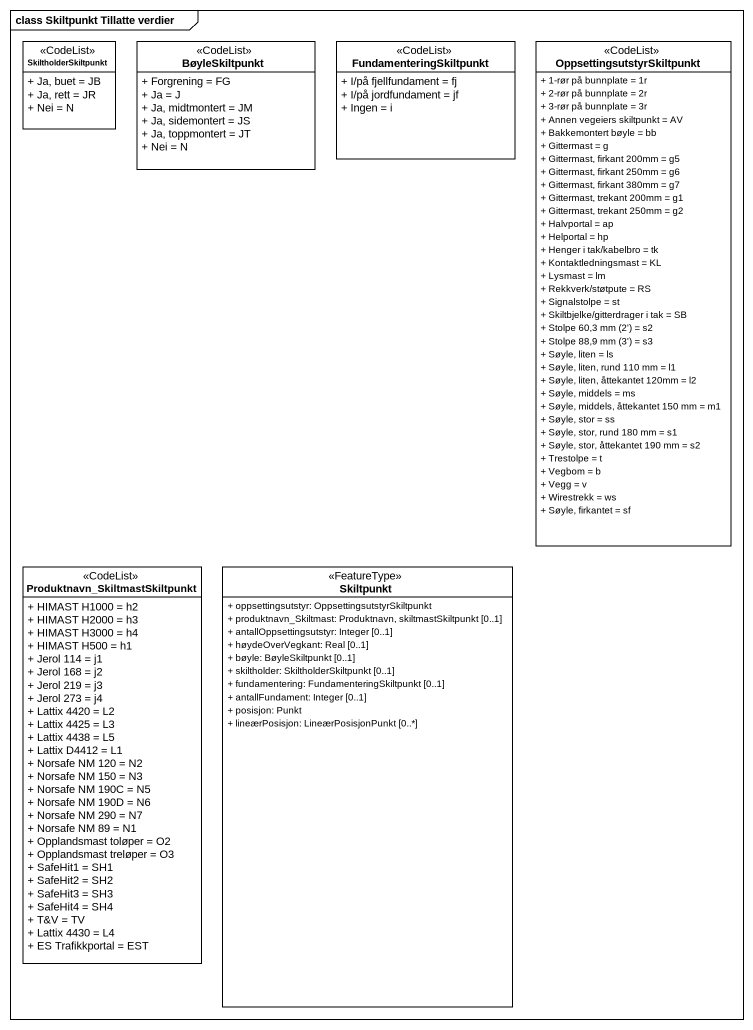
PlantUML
@startuml
mainframe class Skiltpunkt Tillatte verdier
hide circle
hide empty members
skinparam classAttributeIconSize 0
class SkiltholderSkiltpunkt <<CodeList>> {
  + Ja, buet = JB
  + Ja, rett = JR
  + Nei = N
}
class BøyleSkiltpunkt <<CodeList>> {
  + Forgrening = FG
  + Ja = J
  + Ja, midtmontert = JM
  + Ja, sidemontert = JS
  + Ja, toppmontert = JT
  + Nei = N
}
class FundamenteringSkiltpunkt <<CodeList>> {
  + I/på fjellfundament = fj
  + I/på jordfundament = jf
  + Ingen = i
}
class OppsettingsutstyrSkiltpunkt <<CodeList>> {
  + 1-rør på bunnplate = 1r
  + 2-rør på bunnplate = 2r
  + 3-rør på bunnplate = 3r
  + Annen vegeiers skiltpunkt = AV
  + Bakkemontert bøyle = bb
  + Gittermast = g
  + Gittermast, firkant 200mm = g5
  + Gittermast, firkant 250mm = g6
  + Gittermast, firkant 380mm = g7
  + Gittermast, trekant 200mm = g1
  + Gittermast, trekant 250mm = g2
  + Halvportal = ap
  + Helportal = hp
  + Henger i tak/kabelbro = tk
  + Kontaktledningsmast = KL
  + Lysmast = lm
  + Rekkverk/støtpute = RS
  + Signalstolpe = st
  + Skiltbjelke/gitterdrager i tak = SB
  {field} + Stolpe 60,3 mm (2') = s2
  {field} + Stolpe 88,9 mm (3') = s3
  + Søyle, liten = ls
  + Søyle, liten, rund 110 mm = l1
  + Søyle, liten, åttekantet 120mm = l2
  + Søyle, middels = ms
  + Søyle, middels, åttekantet 150 mm = m1
  + Søyle, stor = ss
  + Søyle, stor, rund 180 mm = s1
  + Søyle, stor, åttekantet 190 mm = s2
  + Trestolpe = t
  + Vegbom = b
  + Vegg = v
  + Wirestrekk = ws
  + Søyle, firkantet = sf
}
class "Produktnavn_SkiltmastSkiltpunkt" as Produktnavn <<CodeList>> {
  + HIMAST H1000 = h2
  + HIMAST H2000 = h3
  + HIMAST H3000 = h4
  + HIMAST H500 = h1
  + Jerol 114 = j1
  + Jerol 168 = j2
  + Jerol 219 = j3
  + Jerol 273 = j4
  + Lattix 4420 = L2
  + Lattix 4425 = L3
  + Lattix 4438 = L5
  + Lattix D4412 = L1
  + Norsafe NM 120 = N2
  + Norsafe NM 150 = N3
  + Norsafe NM 190C = N5
  + Norsafe NM 190D = N6
  + Norsafe NM 290 = N7
  + Norsafe NM 89 = N1
  + Opplandsmast toløper = O2
  + Opplandsmast treløper = O3
  + SafeHit1 = SH1
  + SafeHit2 = SH2
  + SafeHit3 = SH3
  + SafeHit4 = SH4
  + T&V = TV
  + Lattix 4430 = L4
  + ES Trafikkportal = EST
}
class Skiltpunkt <<FeatureType>> {
  + oppsettingsutstyr: OppsettingsutstyrSkiltpunkt
  + produktnavn_Skiltmast: Produktnavn, skiltmastSkiltpunkt [0..1]
  + antallOppsettingsutstyr: Integer [0..1]
  + høydeOverVegkant: Real [0..1]
  + bøyle: BøyleSkiltpunkt [0..1]
  + skiltholder: SkiltholderSkiltpunkt [0..1]
  + fundamentering: FundamenteringSkiltpunkt [0..1]
  + antallFundament: Integer [0..1]
  + posisjon: Punkt
  + lineærPosisjon: LineærPosisjonPunkt [0..*]
}
@enduml
